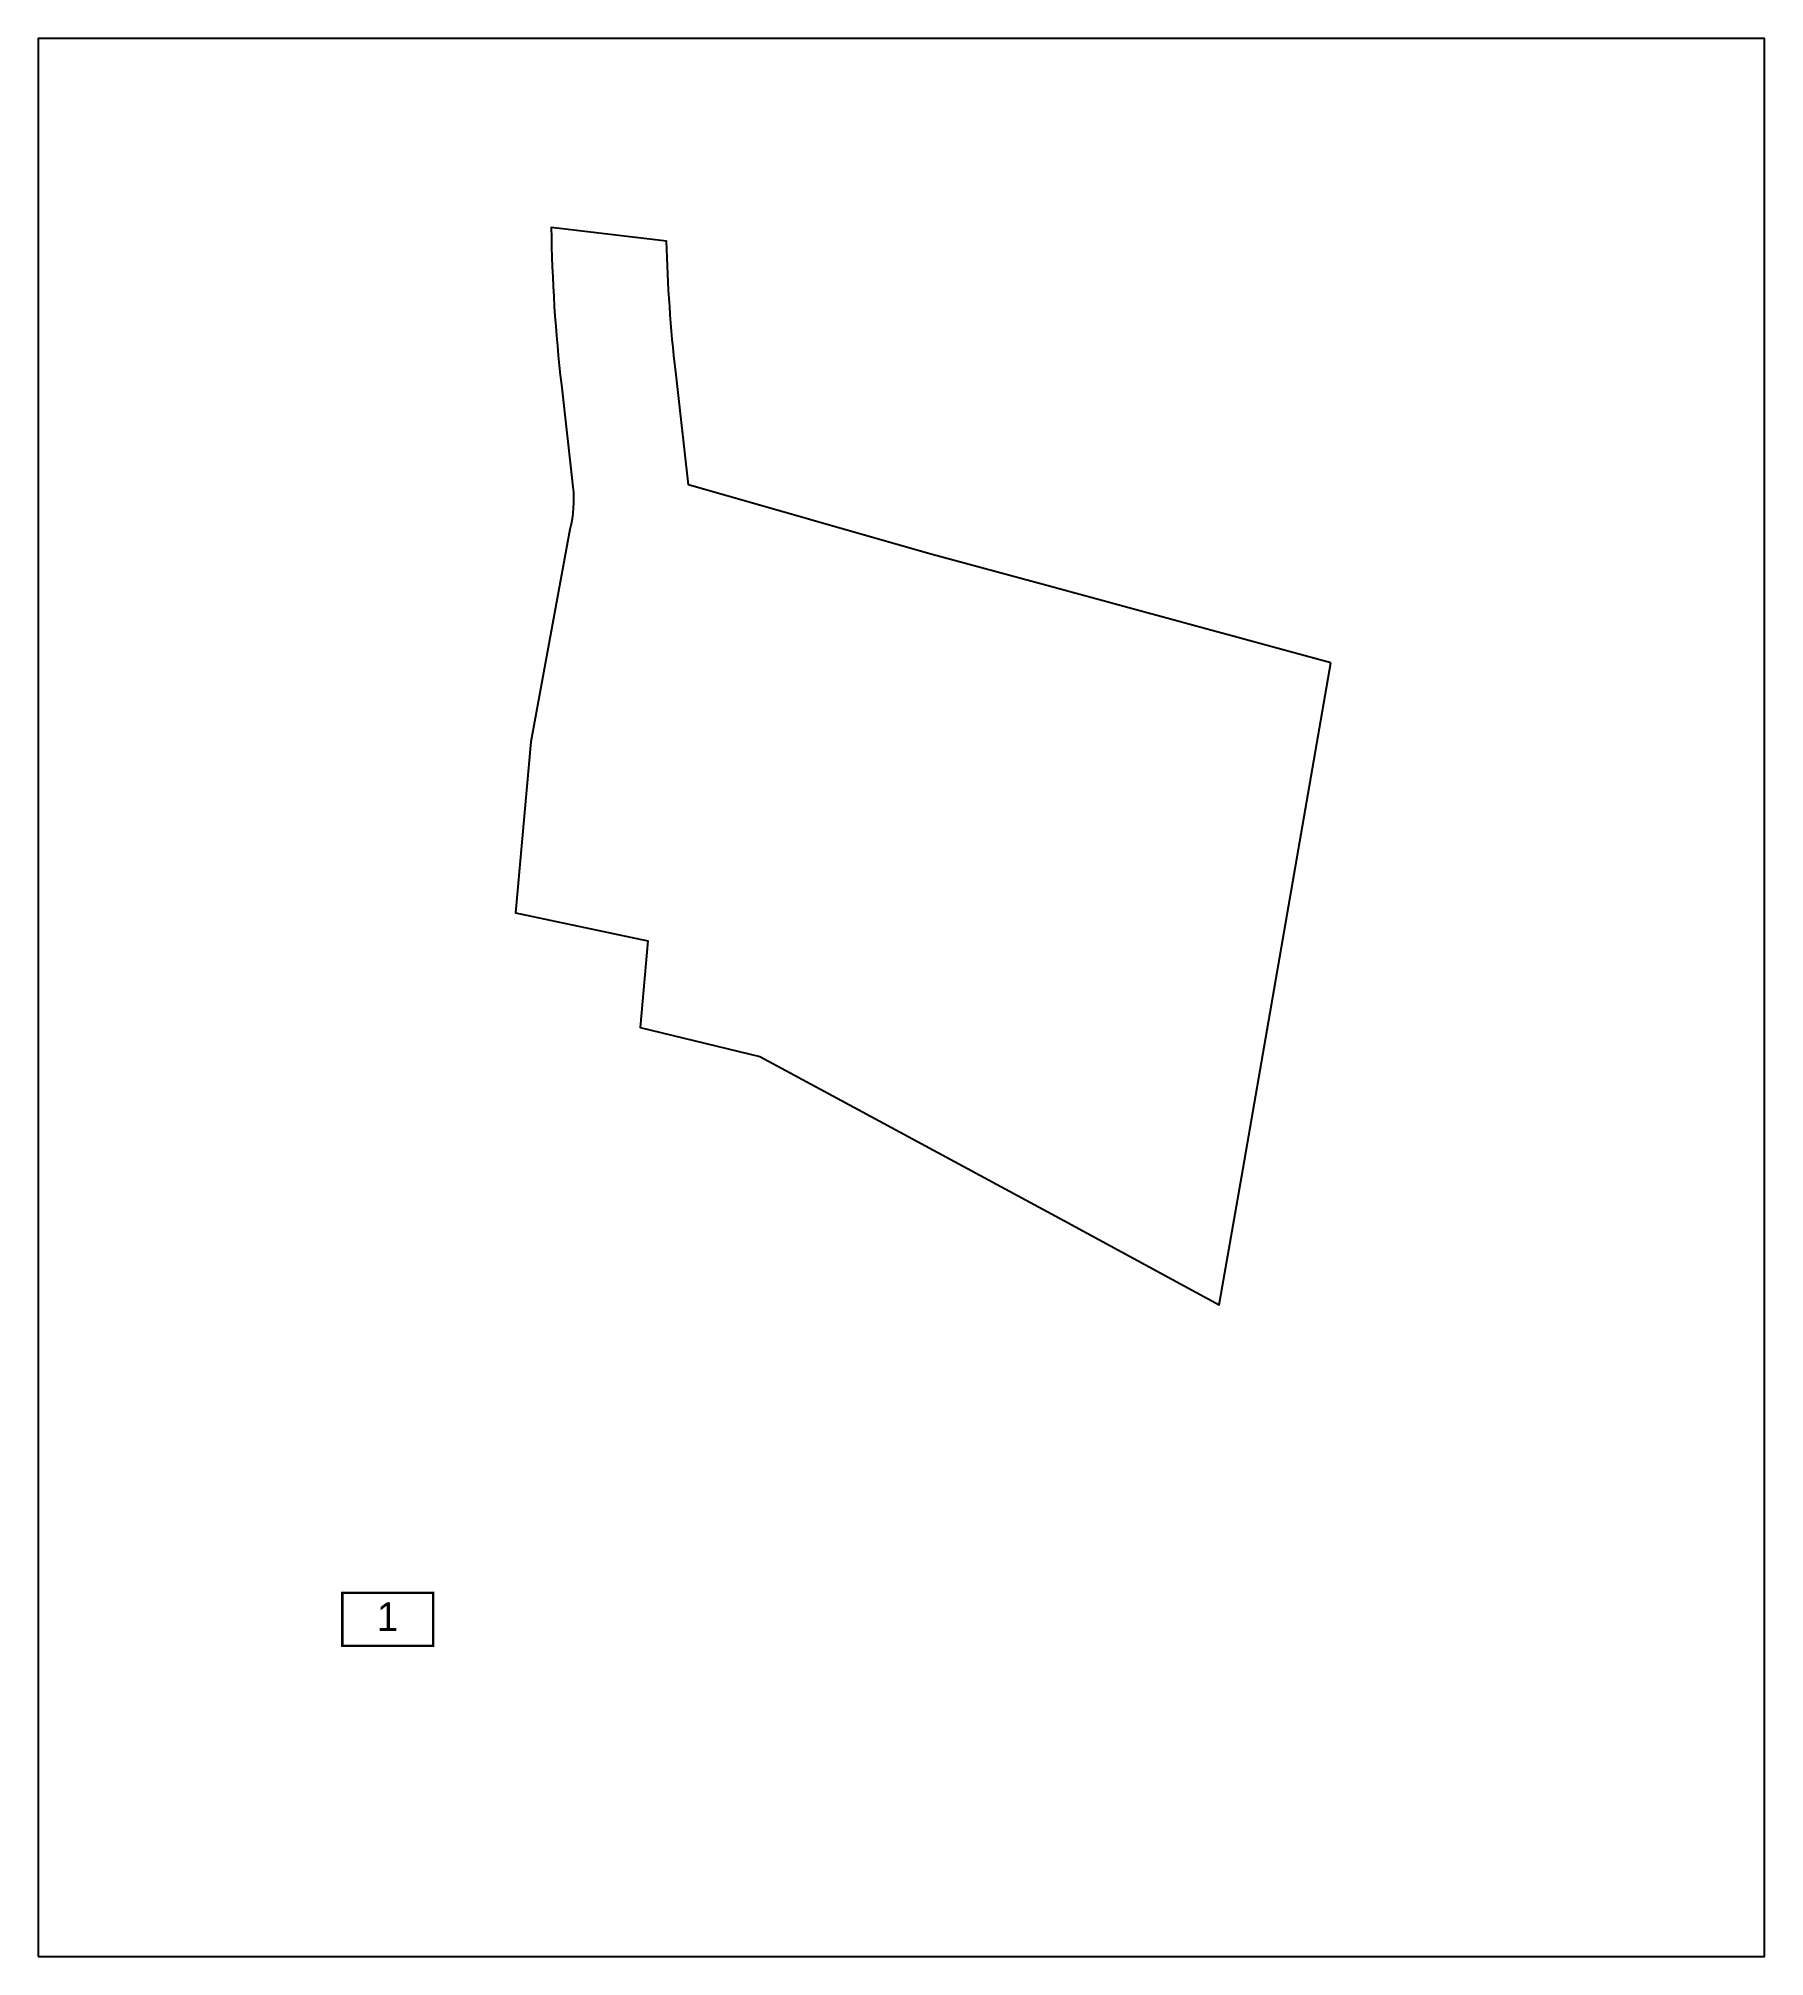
# Model space of a CAD drawing. Header units: feet. Extents: x 185822 to 185912, y 655540 to 655640.
import ezdxf
from ezdxf.enums import TextEntityAlignment as Align

# ---------------------------------------------------------------- set-up
doc = ezdxf.new("R2010")
doc.units = ezdxf.units.FT
doc.header["$LTSCALE"] = 0.4
doc.header["$MEASUREMENT"] = 0
doc.layers.get('0').update_dxf_attribs({"linetype": 'CONTINUOUS'})
doc.layers.add('hadpasa', color=255, linetype='CONTINUOUS')
doc.layers.add('pgvul1', color=253, linetype='CONTINUOUS')
doc.styles.add('style1', font='hebtxt')

# ---------------------------------------------------------------- blocks, each defined once
blk = doc.blocks.new('hadpasa')
at = {"layer": 'hadpasa', "const_width": 0.25}
blk.add_lwpolyline([(-4.82, -2.88), (-4.82, 2.64), (4.65, 2.64), (4.65, -2.88)], close=True, dxfattribs=at)
at = {"style": 'style1', "flags": 1}
for tag, p in [('SIZE', (-0.39, 1.6)), ('SCALE', (-0.35, 0.67)), ('PAGES', (-0.32, -1.12))]:
    blk.add_attdef(tag, p, '', height=0.75, dxfattribs=at)
at = {"style": 'style1'}
blk.add_attdef('PAGE', (-0.28, -0.22), '', height=0.75, dxfattribs=at)

msp = doc.modelspace()

# ---------------------------------------------------------------- linework, layer by layer
at = {"layer": 'hadpasa'}
msp.add_lwpolyline([(185821.68, 655540.22), (185911.68, 655540.22), (185911.68, 655640.22), (185821.68, 655640.22)], close=True, dxfattribs=at)
at = {"layer": 'pgvul1'}
msp.add_lwpolyline([(185889.07, 655607.66), (185874.26, 655611.69), (185868.09, 655613.37), (185855.58, 655616.95), (185854.91, 655622.83, -0.0225), (185854.44, 655629.65), (185848.42, 655630.36, 0.0251), (185848.95, 655622.15), (185849.55, 655616.84, -0.09353), (185849.39, 655614.62), (185847.35, 655603.54), (185846.56, 655594.64), (185853.46, 655593.17), (185853.06, 655588.66), (185859.3, 655587.15), (185863.33, 655584.97), (185875.14, 655578.59), (185883.25, 655574.2), (185884.42, 655580.93)], format="xyb", close=True, dxfattribs=at)

# ---------------------------------------------------------------- block references
at = {"layer": 'hadpasa'}
ref = msp.add_blockref('hadpasa', (185839.94, 655557.86), dxfattribs=dict(at, xscale=0.5, yscale=0.5, zscale=0.5))
ref.add_attrib('PAGE', '1', dxfattribs={"layer": '0', "height": 1.5, "style": 'style1'}).set_placement((185839.89, 655557.19), align=Align.CENTER)

doc.saveas('drawing.dxf')
